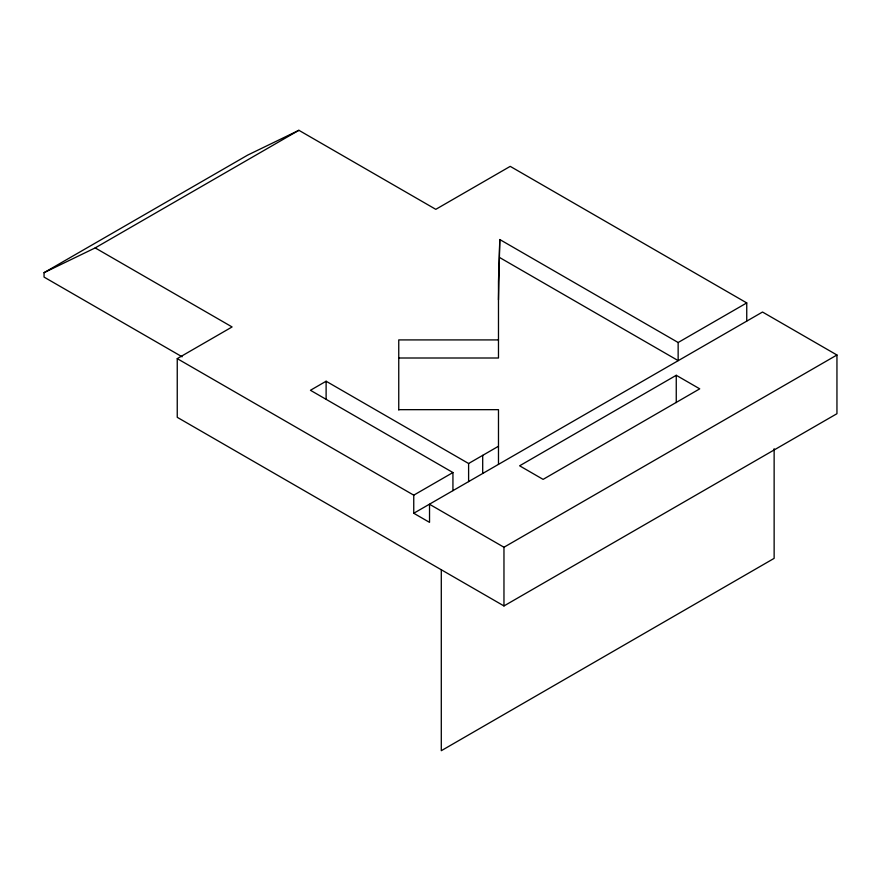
<?xml version="1.0" encoding="UTF-8"?>
<svg xmlns="http://www.w3.org/2000/svg" width="881" height="881" viewBox="0 0 881 881"><rect width="100%" height="100%" fill="white"/><g stroke="black" fill="none" stroke-linecap="round" stroke-linejoin="round"><path stroke-width="1.32" d="M177.246 358.622L177.246 417.319L503.965 605.941L836.95 413.696L836.95 354.999L762.517 312.028L413.751 513.26L413.751 495.166L177.246 358.622L232.088 326.95L95.181 247.902L44.05 272.67L44.05 277.086L182.103 356.794M746.747 321.014L746.747 302.921L678.15 342.511L499.791 239.533L498.481 281.722L498.481 358.005L398.752 358.005M498.481 299.815L499.791 239.533M44.05 272.67L247.759 155.056L298.89 130.3L435.798 209.337L510.231 166.366L746.747 302.921M95.181 247.902L298.89 130.3M498.481 446.249L468.604 463.505L326.113 381.231L310.442 390.283L452.933 472.546L452.933 490.64M413.751 495.166L452.933 472.546M676.256 375.295L519.614 465.807L543.103 479.374L699.734 388.84L676.256 375.295L676.256 402.595M413.751 513.26L429.532 522.367L429.532 504.273L503.965 547.244L836.95 354.999M498.481 339.912L398.752 339.912L398.752 409.973M398.752 409.665L498.481 409.665L498.481 464.342M499.791 257.626L678.15 360.604L678.15 342.511M774.135 448.715L774.135 558.367L441.293 750.7L441.293 569.765M503.965 547.244L503.965 605.941M482.7 455.356L482.7 473.449M468.604 463.505L468.604 481.599M326.113 381.231L326.113 398.983"/></g></svg>
